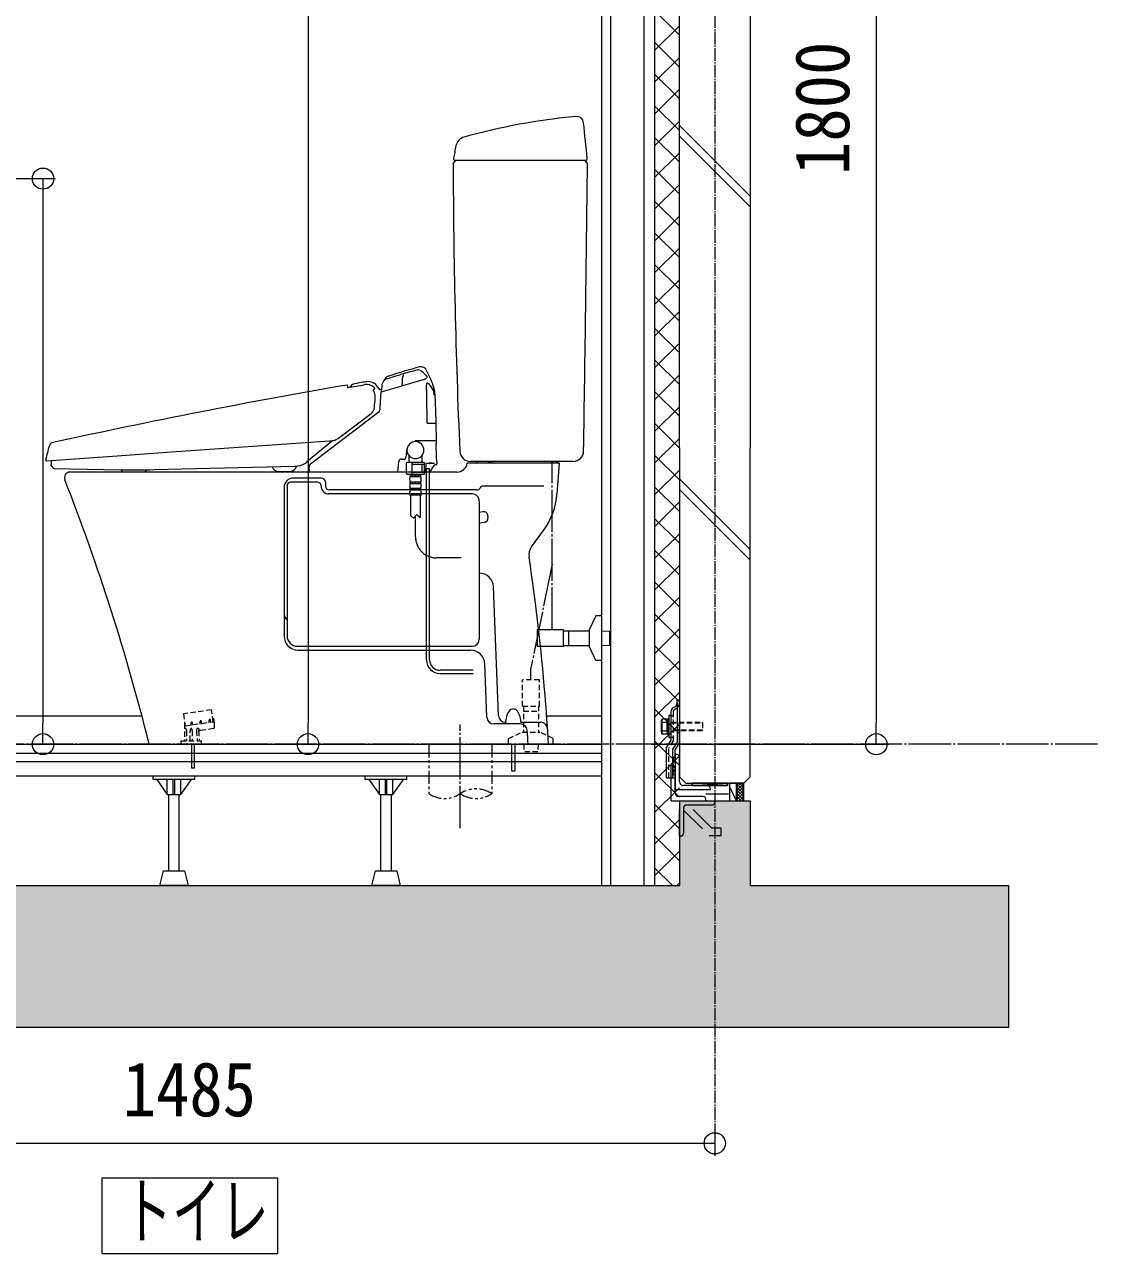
# Model space of a CAD drawing. Units: millimetres at full size, sheet at 1:30. Extents: x -17796 to 21385, y -23279 to 7734.
# Drawn here: x 8485 to 10002, y 703 to 2441 of the extents above; entities that cross this region are included whole.
import ezdxf
from ezdxf.enums import TextEntityAlignment as Align

# ---------------------------------------------------------------- set-up
doc = ezdxf.new("R2010")
doc.units = ezdxf.units.MM
doc.header["$LTSCALE"] = 30
for name, pattern in [('USER12', [1.25, 0.625, -0.125, 0.125, -0.125, 0.125, -0.125]), ('USER4', [0.78, 0.6, -0.06, 0.06, -0.06]), ('USER5', [0.375, 0.25, -0.125]), ('USER6', [2.5, 1.25, -1.25]), ('USER7', [0.2, 0.1, -0.1]), ('USER9', [2.3, 2, -0.1, 0.1, -0.1])]:
    doc.linetypes.add(name, pattern=pattern)
for name, color, linetype, lineweight in [('0-8_ﾄﾞｱR1', 6, 'Continuous', 18), ('0-B_0_6P', 54, 'USER4', 18), ('0-C_0_4P', 4, 'Continuous', 18), ('0-D_破線', 30, 'Continuous', 18), ('0-E_遮音材', 254, 'Continuous', 18), ('1-0_掃き出しﾏｰｸ', 253, 'USER7', 18), ('1-4_ﾌﾟﾛッﾄ', 41, 'Continuous', 18), ('1-F_衛生陶器・住設', 2, 'USER9', 18), ('2-A_', 6, 'Continuous', 18), ('3-B_仕上線（タイル・', 7, 'Continuous', 18), ('4-3_', 253, 'Continuous', 18), ('6-F_寸法', 2, 'Continuous', 18), ('7-C_B2', 1, 'Continuous', 18)]:
    doc.layers.add(name, color=color, linetype=linetype, lineweight=lineweight)
doc.styles.add('ＭＳ ゴシック', font='')
doc.styles.get('ＭＳ ゴシック').set_extended_font_data('MS Gothic')

msp = doc.modelspace()

# ---------------------------------------------------------------- linework, layer by layer
at = {"layer": '0-8_ﾄﾞｱR1'}
msp.add_lwpolyline([(8842.94, 809.38), (8594.35, 809.38), (8594.35, 702.71), (8842.94, 702.71)], close=True, dxfattribs=at)
at = {"layer": '0-B_0_6P'}
msp.add_line((9461.14, 4560.22), (9461.14, 857.13), dxfattribs=at)
at = {"layer": '0-C_0_4P'}
for p, q in [((9301.14, 4182.96), (9301.14, 1222.96)), ((8012.14, 1462.96), (8650.91, 1462.96)), ((9223.48, 1462.96), (9301.14, 1462.96)), ((7999.64, 1422.96), (9301.14, 1422.96))]:
    msp.add_line(p, q, dxfattribs=at)
at = {"layer": '0-D_破線'}
for p, q in [((9313.64, 4182.96), (9313.64, 1222.96)), ((9360.64, 4182.96), (9360.64, 1222.96))]:
    msp.add_line(p, q, dxfattribs=at)
at = {"layer": '0-E_遮音材'}
msp.add_line((9877.2, 1022.96), (9877.2, 1222.96), dxfattribs=at)
for points in [[(9411.14, 1342.96), (9511.14, 1222.96), (9511.14, 1342.96)], [(9411.14, 1342.96), (9411.14, 1222.96), (9511.14, 1222.96)], [(9511.14, 1222.96), (7742.99, 1022.96), (9877.2, 1022.96)], [(7742.99, 1022.96), (9411.14, 1222.96), (7742.99, 1222.96)], [(9511.14, 1222.96), (9411.14, 1222.96), (7742.99, 1022.96)], [(9511.14, 1222.96), (9877.2, 1022.96), (9877.2, 1222.96)]]:
    msp.add_solid(points, dxfattribs=at)
at = {"layer": '1-0_掃き出しﾏｰｸ', "color": 7, "linetype": 'Continuous'}
for p, q in [((9411.14, 1342.96), (9511.14, 1342.96)), ((9411.14, 1342.96), (9411.14, 1222.96)), ((9511.14, 1342.96), (9511.14, 1222.96)), ((7742.99, 1222.96), (9411.14, 1222.96)), ((9511.14, 1222.96), (9877.2, 1222.96)), ((7742.99, 1022.96), (9877.2, 1022.96))]:
    msp.add_line(p, q, dxfattribs=at)
at = {"layer": '1-4_ﾌﾟﾛッﾄ'}
for p, q in [((9376.14, 4182.96), (9376.14, 1222.96)), ((9411.14, 2425.64), (9376.14, 2460.64)), ((9376.14, 2404.09), (9411.14, 2439.09)), ((9411.14, 2380.73), (9376.14, 2415.73)), ((9376.14, 2359.19), (9411.14, 2394.19)), ((9411.14, 2335.83), (9376.14, 2370.83)), ((9376.14, 2314.29), (9411.14, 2349.29)), ((9411.14, 2290.93), (9376.14, 2325.93)), ((9376.14, 2269.39), (9411.14, 2304.39)), ((9411.14, 2246.03), (9376.14, 2281.03)), ((9376.14, 2224.49), (9411.14, 2259.49)), ((9411.14, 2201.13), (9376.14, 2236.13)), ((9376.14, 2179.59), (9411.14, 2214.59)), ((9411.14, 2156.23), (9376.14, 2191.23)), ((9376.14, 2134.69), (9411.14, 2169.69)), ((9411.14, 2111.33), (9376.14, 2146.33)), ((9376.14, 2089.78), (9411.14, 2124.78)), ((9411.14, 2066.43), (9376.14, 2101.43)), ((9376.14, 2044.88), (9411.14, 2079.88)), ((9411.14, 2021.52), (9376.14, 2056.52)), ((9376.14, 1999.98), (9411.14, 2034.98)), ((9411.14, 1976.62), (9376.14, 2011.62)), ((9376.14, 1955.08), (9411.14, 1990.08)), ((9411.14, 1931.72), (9376.14, 1966.72)), ((9376.14, 1910.18), (9411.14, 1945.18)), ((9411.14, 1886.82), (9376.14, 1921.82)), ((9376.14, 1865.28), (9411.14, 1900.28)), ((9411.14, 1841.92), (9376.14, 1876.92)), ((9376.14, 1820.38), (9411.14, 1855.38)), ((9411.14, 1797.02), (9376.14, 1832.02)), ((9376.14, 1775.47), (9411.14, 1810.47)), ((9411.14, 1752.12), (9376.14, 1787.12)), ((9376.14, 1730.57), (9411.14, 1765.57)), ((9411.14, 1707.21), (9376.14, 1742.21)), ((9376.14, 1685.67), (9411.14, 1720.67)), ((9411.14, 1662.31), (9376.14, 1697.31)), ((9376.14, 1640.77), (9411.14, 1675.77)), ((9411.14, 1617.41), (9376.14, 1652.41)), ((9376.14, 1595.87), (9411.14, 1630.87)), ((9411.14, 1572.51), (9376.14, 1607.51)), ((9376.14, 1550.97), (9411.14, 1585.97)), ((9411.14, 1527.61), (9376.14, 1562.61)), ((9376.14, 1506.07), (9411.14, 1541.07)), ((9411.14, 1482.71), (9376.14, 1517.71)), ((9376.14, 1461.17), (9411.14, 1496.17)), ((9411.14, 1437.81), (9376.14, 1472.81)), ((9376.14, 1416.26), (9411.14, 1451.26)), ((9411.14, 1392.91), (9376.14, 1427.91)), ((9376.14, 1371.36), (9411.14, 1406.36)), ((9411.14, 1348), (9376.14, 1383)), ((9376.14, 1326.46), (9411.14, 1361.46)), ((9411.14, 1303.1), (9376.14, 1338.1)), ((9376.14, 1281.56), (9411.14, 1316.56)), ((9411.14, 1258.2), (9376.14, 1293.2)), ((9376.14, 1236.66), (9411.14, 1271.66)), ((9401.48, 1222.96), (9376.14, 1248.3)), ((9407.35, 1222.96), (9411.14, 1226.76))]:
    msp.add_line(p, q, dxfattribs=at)
at = {"layer": '1-F_衛生陶器・住設'}
msp.add_line((10002.44, 1422.96), (7653.66, 1422.96), dxfattribs=at)
at = {"layer": '2-A_'}
for p, q in [((9301.14, 1377.96), (7999.64, 1377.96)), ((8666.8, 1372.96), (8666.8, 1377.96)), ((8966.8, 1372.96), (8966.8, 1377.96)), ((8725.8, 1372.96), (8666.8, 1372.96)), ((8686.8, 1351.96), (8686.8, 1372.96)), ((8695.3, 1351.96), (8695.3, 1372.96)), ((8697.3, 1351.96), (8697.3, 1372.96)), ((8705.8, 1351.96), (8705.8, 1372.96)), ((9025.8, 1372.96), (8966.8, 1372.96)), ((8986.8, 1351.96), (8986.8, 1372.96)), ((8995.3, 1351.96), (8995.3, 1372.96)), ((8997.3, 1351.96), (8997.3, 1372.96)), ((9005.8, 1351.96), (9005.8, 1372.96)), ((8688.8, 1243.96), (8688.8, 1351.96)), ((8703.8, 1243.96), (8703.8, 1351.96)), ((8988.8, 1243.96), (8988.8, 1351.96)), ((9003.8, 1243.96), (9003.8, 1351.96))]:
    msp.add_line(p, q, dxfattribs=at)
for points in [[(8725.8, 1372.96), (8725.8, 1377.96), (8666.8, 1377.96)], [(9025.8, 1372.96), (9025.8, 1377.96), (8966.8, 1377.96)]]:
    msp.add_lwpolyline(points, dxfattribs=at)
for points in [[(8720.8, 1372.96), (8671.8, 1372.96), (8686.8, 1351.96), (8705.8, 1351.96)], [(9020.8, 1372.96), (8971.8, 1372.96), (8986.8, 1351.96), (9005.8, 1351.96)], [(8716.3, 1222.96), (8676.3, 1222.96), (8681.3, 1243.96), (8711.3, 1243.96)], [(9016.3, 1222.96), (8976.3, 1222.96), (8981.3, 1243.96), (9011.3, 1243.96)]]:
    msp.add_lwpolyline(points, close=True, dxfattribs=at)
at = {"layer": '3-B_仕上線（タイル・', "color": 6}
for p, q in [((8885.87, 3692.96), (8885.87, 1452.96)), ((9689.71, 3192.96), (9689.71, 1452.96)), ((8441.14, 2222.96), (8528.44, 2222.96)), ((8510.94, 2192.96), (8510.94, 1452.96)), ((8280.54, 1422.96), (8528.44, 1422.96)), ((8778.91, 1422.96), (8903.37, 1422.96)), ((9371.14, 1422.96), (9707.21, 1422.96)), ((9461.14, 873.4), (9461.14, 840.85)), ((9431.14, 858.35), (8006.14, 858.35))]:
    msp.add_line(p, q, dxfattribs=at)
at = {"layer": '3-B_仕上線（タイル・'}
for p, q in [((8510.94, 2222.96), (8510.94, 2192.96)), ((8510.94, 1422.96), (8510.94, 1452.96)), ((8885.87, 1422.96), (8885.87, 1452.96)), ((9689.71, 1422.96), (9689.71, 1452.96)), ((9461.14, 858.35), (9431.14, 858.35))]:
    msp.add_line(p, q, dxfattribs=at)
for centre in [(8510.94, 2222.96), (8510.94, 1422.96), (8885.87, 1422.96), (9689.71, 1422.96), (9461.14, 858.35)]:
    msp.add_circle(centre, 15, dxfattribs=at)
at = {"layer": '4-3_'}
for p, q in [((9091.34, 2243.72), (9095.14, 2248.96)), ((9093.54, 2248.96), (9278.81, 2248.96)), ((9277.14, 2248.96), (9280.95, 2243.68)), ((8990.07, 1929.85), (8989.63, 1924.26)), ((8995.79, 1923.06), (9019.11, 1929.7)), ((9000.33, 1943.73), (8998.33, 1943.03)), ((9019.63, 1929.87), (9019.18, 1929.74)), ((9019.22, 1930.94), (9019.19, 1932.34)), ((9019.22, 1930.94), (9019.25, 1929.9)), ((9050.24, 1938.6), (9019.63, 1929.87)), ((9053.18, 1929.93), (9053.16, 1925.53)), ((9062.07, 1925.52), (9059.39, 1929.31)), ((8978.07, 1923.93), (8978.11, 1923.96)), ((8978.11, 1923.96), (8978.2, 1924.05)), ((8979.12, 1927.86), (8979.12, 1927.86)), ((8988.05, 1899.85), (8989.46, 1921.74)), ((8988.88, 1924.26), (8989.78, 1924.26)), ((8989.63, 1922.07), (8989.51, 1921.85)), ((9053.16, 1925.53), (9053.23, 1922.37)), ((9053.23, 1922.37), (9053.33, 1917)), ((9053.33, 1917), (9054.12, 1877.94)), ((9060.5, 1927.75), (9060.76, 1927.37)), ((9065.37, 1918.17), (9065.41, 1916.77)), ((9065.41, 1916.77), (9065.99, 1894.7)), ((9065.99, 1894.7), (9066.43, 1877.95)), ((8929.04, 1856.05), (8975.29, 1890.89)), ((8936.76, 1855.96), (8966.29, 1877.93)), ((8970.32, 1880.85), (8966.29, 1877.93)), ((8971.04, 1881.4), (8970.44, 1880.94)), ((8982.66, 1890.37), (8971.04, 1881.4)), ((8985.82, 1892.78), (8982.66, 1890.37)), ((9066.43, 1877.95), (9067.1, 1852.36)), ((9055.12, 1876.96), (9066.45, 1876.96)), ((8692.91, 1836.28), (8916.32, 1851.9)), ((8921.09, 1852.39), (8883.88, 1821.68)), ((8889.38, 1819.33), (8936.76, 1855.96)), ((9055.54, 1852.36), (9067.1, 1852.36)), ((9067.1, 1852.36), (9067.19, 1848.89)), ((9067.73, 1828.27), (9067.19, 1848.89)), ((8522.51, 1824.36), (8542.34, 1825.75)), ((8542.34, 1825.75), (8609.26, 1830.43)), ((8609.26, 1830.43), (8692.91, 1836.28)), ((9018.04, 1826.26), (9022.1, 1826.26)), ((9025.42, 1841.08), (9024.3, 1828.3)), ((9028.66, 1831.14), (9028.66, 1821.22)), ((9046.86, 1831.14), (9046.86, 1821.22)), ((9067.78, 1826.26), (9067.73, 1828.27)), ((8514.85, 1824.83), (8514.65, 1824.82)), ((8514.86, 1824.63), (8514.85, 1824.83)), ((8515.71, 1823.89), (8522.51, 1824.36)), ((8525.47, 1813.97), (8522.28, 1817.99)), ((8525.47, 1813.97), (8526.31, 1812.92)), ((8526.31, 1812.92), (8620.61, 1811.1)), ((9096.29, 1807.96), (8549.14, 1807.96)), ((8668.15, 1811.4), (8866.99, 1816.28)), ((8844.54, 1808.5), (8860.57, 1808.89)), ((8867.33, 1816.3), (8867.46, 1816.31)), ((8887.25, 1807.96), (8887.26, 1810.12)), ((9024.86, 1807.96), (8887.25, 1807.96)), ((8887.29, 1811.02), (8887.46, 1814.27)), ((9012.96, 1807.96), (9014.26, 1822.82)), ((9024.86, 1820.25), (9024.86, 1805.99)), ((9049.68, 1821.22), (9025.83, 1821.22)), ((9033.38, 1805.02), (9033.38, 1821.22)), ((9049.06, 1818.37), (9033.38, 1818.37)), ((9033.38, 1807.87), (9049.06, 1807.87)), ((9047.16, 1807.87), (9047.16, 1818.37)), ((9050.66, 1805.99), (9050.66, 1820.25)), ((9050.66, 1807.96), (9051.48, 1807.96)), ((9053.28, 1807.96), (9051.48, 1807.96)), ((9052.4, 1820.46), (9051.98, 1808.44)), ((9057.68, 1812.46), (9052.12, 1812.46)), ((9052.39, 1820.46), (9064.92, 1820.46)), ((9053.28, 1542.42), (9053.28, 1812.46)), ((9061.31, 1820.46), (9057.26, 1820.46)), ((9057.68, 1542.44), (9057.68, 1812.46)), ((9058.86, 1809.28), (9064.25, 1817.3)), ((9066.98, 1817.96), (9065.98, 1817.96)), ((9067.98, 1818.76), (9067.78, 1818.76)), ((9067.98, 1818.76), (9067.96, 1819.4)), ((9241.14, 1820.46), (9111.14, 1820.46)), ((9241.14, 1820.46), (9111.14, 1820.46)), ((9260.39, 1822.96), (9115.5, 1822.96)), ((9125.17, 1821.71), (9125.17, 1821.71)), ((9125.17, 1821.71), (9125.17, 1821.71)), ((9140, 1822.96), (9127.33, 1822.96)), ((9140, 1822.96), (9142.31, 1822.96)), ((9140, 1822.96), (9142.31, 1822.96)), ((9231.88, 1821.79), (9228.32, 1820.46)), ((9234.42, 1822.96), (9234.41, 1822.94)), ((9234.66, 1822.94), (9234.41, 1822.94)), ((9234.66, 1822.94), (9234.41, 1822.94)), ((9234.42, 1822.96), (9234.65, 1822.96)), ((9234.42, 1822.96), (9234.65, 1822.96)), ((9241.14, 1820.46), (9237.94, 1776.84)), ((8899.42, 1793.46), (8861.14, 1793.46)), ((8904.34, 1799.46), (8865.36, 1799.46)), ((8910.34, 1793.46), (8910.34, 1788.54)), ((9025.73, 1805.02), (9049.69, 1805.02)), ((9030.42, 1791.58), (9045.08, 1791.58)), ((9030.43, 1801.58), (9045.08, 1801.58)), ((9030.43, 1794.08), (9045.08, 1794.08)), ((9030.48, 1804.08), (9030.48, 1801.96)), ((9030.48, 1804.08), (9045.08, 1804.08)), ((9030.48, 1793.7), (9030.48, 1792.01)), ((9031.28, 1805.02), (9031.28, 1804.08)), ((9033.09, 1803.13), (9033.09, 1802.08)), ((9033.09, 1793.58), (9033.09, 1792.08)), ((9037.26, 1803.13), (9037.26, 1802.08)), ((9037.26, 1793.58), (9037.26, 1792.08)), ((9041.43, 1803.13), (9041.43, 1802.08)), ((9041.43, 1793.58), (9041.43, 1792.08)), ((9044.28, 1805.02), (9044.28, 1804.08)), ((9045.08, 1804.08), (9045.08, 1801.96)), ((9045.08, 1793.7), (9045.08, 1792.01)), ((8852.06, 1786.16), (8852.06, 1575.82)), ((8852.06, 1786.16), (8852.06, 1782.54)), ((8852.06, 1782.54), (8852.06, 1575.82)), ((8856.14, 1789.42), (8856.14, 1576.42)), ((8904.42, 1788.46), (8904.42, 1787.54)), ((9118.14, 1776.93), (8915.42, 1776.93)), ((9124.67, 1782.54), (8916.34, 1782.54)), ((9029.48, 1778.83), (9029.48, 1775.08)), ((9046.08, 1775.08), (9029.48, 1775.08)), ((9030.42, 1785.08), (9045.08, 1785.08)), ((9030.43, 1782.58), (9045.08, 1782.58)), ((9030.48, 1784.64), (9030.48, 1782.96)), ((9030.98, 1775.08), (9030.98, 1746.29)), ((9033.09, 1784.58), (9033.09, 1783.08)), ((9037.26, 1784.58), (9037.26, 1783.08)), ((9041.43, 1784.58), (9041.43, 1783.08)), ((9044.58, 1775.08), (9044.58, 1743.4)), ((9045.08, 1784.64), (9045.08, 1782.96)), ((9046.08, 1778.83), (9046.08, 1775.08)), ((9211.46, 1787.96), (9133.57, 1787.96)), ((9219.27, 1787.96), (9199.38, 1787.96)), ((9128.14, 1766.93), (9128.14, 1571.42)), ((9133.27, 1751.53), (9128.14, 1750.53)), ((9140.42, 1745.64), (9140.42, 1742.58)), ((9140.42, 1745.64), (9140.42, 1742.58)), ((9136.37, 1736.85), (9128.14, 1735.25)), ((9202.12, 1702.01), (9219.11, 1725.4)), ((9128.14, 1664.86), (9128.18, 1664.86)), ((9155.27, 1463.62), (9148.16, 1645.64)), ((9293.13, 1604.46), (9284.13, 1585.46)), ((9301.14, 1604.46), (9293.13, 1604.46)), ((9210.11, 1584.96), (9210.11, 1560.96)), ((9247.11, 1584.96), (9210.11, 1584.96)), ((9247.11, 1560.96), (9247.11, 1584.96)), ((9247.11, 1583.46), (9284.13, 1583.46)), ((9254.61, 1562.46), (9254.61, 1583.46)), ((9284.13, 1560.46), (9284.13, 1585.46)), ((9301.14, 1583.2), (9312.1, 1582.86)), ((9312.1, 1582.86), (9312.1, 1563.07)), ((8871.14, 1561.42), (9118.14, 1561.42)), ((8872.06, 1555.82), (9115.8, 1555.82)), ((9247.11, 1560.96), (9210.11, 1560.96)), ((9247.11, 1562.46), (9284.13, 1562.46)), ((9293.13, 1541.46), (9284.13, 1560.46)), ((9301.14, 1562.73), (9312.1, 1563.07)), ((9138.74, 1461.06), (9135.79, 1536.6)), ((9301.14, 1541.46), (9293.13, 1541.46)), ((9119.35, 1527.46), (9072.68, 1527.46)), ((9072.78, 1522.96), (9119.35, 1522.96)), ((9186.04, 1451.62), (9148.72, 1451.62)), ((9187.13, 1454.01), (9214.79, 1454.01)), ((8720.89, 1422.96), (8720.89, 1388.96)), ((8725.39, 1388.96), (8725.39, 1422.96)), ((9173.78, 1422.96), (9173.78, 1385.16)), ((9178.51, 1422.96), (9178.51, 1385.16)), ((8725.39, 1388.96), (8720.89, 1388.96)), ((9173.78, 1385.16), (9178.51, 1385.16))]:
    msp.add_line(p, q, dxfattribs=at)
at = {"layer": '4-3_', "linetype": 'USER9'}
for p, q in [((9231.14, 1584.96), (9231.14, 1822.96)), ((9037.84, 1716.46), (9037.84, 1746.18)), ((9102.33, 1686.46), (9067.84, 1686.46)), ((9231.14, 1677.63), (9201.14, 1530.55)), ((9201.14, 1514), (9201.14, 1530.55)), ((9101.14, 1304.06), (9101.14, 1450.71))]:
    msp.add_line(p, q, dxfattribs=at)
at = {"layer": '4-3_', "linetype": 'USER5'}
for p, q in [((9189.14, 1477), (9189.14, 1514)), ((9189.14, 1477), (9213.14, 1477)), ((9190.64, 1477), (9190.64, 1439.98)), ((9190.64, 1469.5), (9211.64, 1469.5)), ((9211.64, 1477), (9211.64, 1439.98)), ((8711.14, 1452.09), (8711.14, 1427.96)), ((8712, 1449.08), (8719.22, 1450.1)), ((8713.14, 1445.23), (8712.14, 1445.23)), ((8721.14, 1445.23), (8720.14, 1445.23)), ((8720.57, 1450.3), (8720.57, 1453.37)), ((8722.27, 1451.1), (8722.27, 1453.37)), ((8722.84, 1450.6), (8731.95, 1451.88)), ((8731.07, 1445.23), (8728.86, 1445.23)), ((8731.12, 1442.91), (8731.04, 1441.96)), ((8733.29, 1452.09), (8733.29, 1455.16)), ((8752.28, 1444.96), (8733.44, 1442.31)), ((8735, 1452.89), (8735, 1455.16)), ((8735.57, 1452.39), (8744.68, 1453.67)), ((8746.02, 1453.87), (8746.02, 1456.95)), ((8747.73, 1454.68), (8747.73, 1456.95)), ((8748.3, 1454.18), (8752, 1454.7)), ((8751.06, 1458.57), (8752, 1458.7)), ((8753.14, 1453.71), (8753.14, 1457.71)), ((8753.14, 1453.71), (8753.14, 1445.95)), ((8706.11, 1427.96), (8706.11, 1422.96)), ((8706.11, 1427.96), (8735.16, 1427.96)), ((8714.14, 1441.7), (8714.14, 1427.96)), ((8719.14, 1427.96), (8719.14, 1441.7)), ((8722.14, 1441.7), (8722.14, 1427.96)), ((8731.05, 1441.82), (8731.04, 1441.96)), ((8733.44, 1442.31), (8732.92, 1442.18)), ((8735.16, 1422.96), (8735.16, 1427.96)), ((9169.64, 1422.96), (9169.64, 1430.98)), ((9232.64, 1430.98), (9213.64, 1439.98)), ((9232.64, 1422.96), (9232.64, 1430.98)), ((9190.91, 1422.96), (9191.25, 1412)), ((9211.04, 1412), (9191.25, 1412)), ((9211.38, 1422.96), (9211.04, 1412))]:
    msp.add_line(p, q, dxfattribs=at)
at = {"layer": '4-3_', "linetype": 'USER12'}
for p, q in [((9056.64, 1422.96), (9056.64, 1352.96)), ((9145.64, 1422.96), (9145.64, 1352.96))]:
    msp.add_line(p, q, dxfattribs=at)
at = {"layer": '4-3_'}
for points in [[(9037.03, 1852.34), (9037.4, 1852.36), (9039.26, 1852.36), (9055.54, 1852.36)], [(9067.78, 1826.26), (9067.81, 1825.15), (9067.96, 1819.4)], [(9065.98, 1817.96), (9065.5, 1817.96), (9065.4, 1817.96)], [(9234.78, 1822.96), (9234.65, 1822.96), (9234.66, 1822.94)], [(9241.14, 1820.46), (9236.43, 1822.6), (9236.3, 1822.6), (9236.31, 1822.59)], [(9044.64, 1743.35), (9039.54, 1748.07), (9034.81, 1742.82), (9030.98, 1746.29)]]:
    msp.add_lwpolyline(points, dxfattribs=at)
at = {"layer": '4-3_', "linetype": 'USER5'}
for points in [[(9213.14, 1477), (9213.14, 1514), (9189.14, 1514)], [(8751.61, 1454.65), (8749.25, 1471.48), (8709.64, 1465.92), (8712, 1449.08)], [(8728.34, 1444.67), (8728.12, 1443.81), (8728.03, 1442.94), (8728.02, 1442.07)], [(9169.64, 1430.98), (9188.64, 1439.98), (9213.64, 1439.98)]]:
    msp.add_lwpolyline(points, dxfattribs=at)
at = {"layer": '4-3_'}
for centre, radius, start, end in [((9348.79, 1414.54), 900.31, 95.35451, 105.61374), ((9265.71, 2300.96), 10, 5.90682, 95.35167), ((1571.72, 1496.49), 7745.93, 5.59112, 5.96898), ((9110.78, 2266.21), 16, 105.61774, 168.29018), ((9860.87, 2110.53), 782.07, 168.27493, 169.62903), ((9092.15, 2243.13), 1, 143.92096, 180.02067), ((19092.29, 2270.92), 10001.18, 180.15925, 182.48491), ((9093.54, 2250.96), 2, 169.61382, 270), ((-69046.28, 3109.18), 78332.21, 359.06978, 359.36648), ((9278.81, 2250.96), 2, 270.00045, 5.90698), ((9280.14, 2243.1), 1, 359.26679, 35.75074), ((9276.7, 1073.48), 910.02, 105.10095, 107.8568), ((9284.71, 1062.72), 925.77, 105.07613, 107.88899), ((9041.43, 1944.24), 8.04, 75.40757, 102.99484), ((9039.63, 1941.08), 11.6, 47.38056, 70.69798), ((9045.82, 1949.46), 7.42, 57.57566, 104.897), ((8978.01, 1866.8), 108.09, 46.42791, 50.01004), ((9040.9, 1941.51), 16.76, 49.1506, 57.96959), ((9050.26, 1952.08), 2.65, 26.31769, 52.81681), ((8876.98, 1860.36), 198.71, 20.67878, 27.87046), ((10511.93, -7193.36), 9258.58, 99.76818, 102.39042), ((8941.19, 1930.52), 0.481, 0.21967, 101.16989), ((8975.91, 1928.91), 34.28, 177.31257, 182.41183), ((8068.78, 7234.03), 5377.87, 279.34099, 279.60446), ((8965.9, 1910.36), 27.47, 135.54076, 138.72839), ((8953.27, 1924.02), 8.94, 100.41666, 141.2704), ((9272.44, 130.1), 1831.02, 99.69818, 100.09016), ((8972.8, 1891.7), 44.14, 92.46098, 101.51148), ((8968.59, 1915.54), 16.2, 49.5058, 99.00478), ((8970.79, 1919.34), 16.47, 24.17593, 89.59455), ((8999.12, 1929.39), 9.06, 153.3702, 177.07163), ((9065.53, 1892.52), 85.01, 145.12814, 151.21559), ((8996.9, 1934.44), 4.6, 120.63293, 145.61484), ((9001.48, 1925.89), 14.29, 105.52438, 118.96378), ((9000.26, 1937.8), 5.58, 110.20729, 143.33297), ((9056.05, 1938.46), 36.94, 174.42919, 180.9551), ((9019.06, 1929.89), 0.194, 284.90889, 1.27189), ((9308.98, 1938.86), 289.86, 180.20058, 181.28964), ((9022.62, 1941.88), 3.33, 121.61973, 177.17616), ((9021.87, 1943.53), 1.55, 106.32766, 130.18977), ((9048.94, 1942.97), 4.55, 286.50032, 315.31699), ((9107.16, 1897.87), 69.13, 139.52276, 142.68918), ((9036.7, 1928.63), 22.84, 38.82858, 46.17346), ((9063.93, 1929.79), 10.76, 163.07505, 179.21369), ((9054.67, 1932.68), 1.05, 63.87348, 166.64465), ((9054.32, 1942.76), 0.255, 355.42371, 48.4676), ((9047.5, 1921.81), 14.06, 32.24978, 57.15084), ((9032.69, 1917.97), 32.71, 359.11806, 22.57904), ((8941.25, 1929.7), 2.27, 266.02598, 280.48301), ((8967.52, 1908.95), 29.61, 138.7349, 139.99379), ((8962.6, 1914.22), 18.27, 355.24407, 32.59017), ((9033.2, 1866.66), 79.49, 132.13213, 133.78637), ((8974.07, 1922.07), 7.68, 39.77195, 48.90419), ((8974.13, 1922.12), 7.6, 39.7589, 48.99155), ((8696.1, 1926.92), 285.06, 354.41116, 357.14236), ((8979.2, 1926.35), 1, 312.55377, 39.65655), ((8979.2, 1926.35), 1, 312.5758, 39.68121), ((8988.88, 1927.76), 3.5, 208.68971, 270.00197), ((8989.76, 1921.68), 0.302, 144.87193, 169.07701), ((8989.58, 1921.76), 0.118, 192.72787, 240.93945), ((8989.7, 1922.31), 0.679, 254.84546, 274.69592), ((8984.5, 1957.56), 36.31, 278.31677, 288.12143), ((9049.46, 1917.43), 14.98, 356.40263, 32.6693), ((8968.64, 1899.89), 11.19, 306.46885, 356.23103), ((8975.55, 1899.51), 12.51, 329.48269, 1.53253), ((8979.29, 1901.38), 10.8, 307.24067, 310.88715), ((9055.12, 1877.96), 1, 181.14885, 270), ((8832.5, 1752.52), 325.97, 163.49931, 167.18613), ((8526.28, 1842.96), 6.68, 98.46113, 161.27453), ((8915.05, 1886.62), 34.75, 272.0904, 282.20621), ((8918.64, 1867.63), 15.43, 284.10021, 290.45667), ((8918.57, 1867.73), 15.55, 290.56657, 297.70833), ((8916.48, 1871.63), 19.98, 297.79572, 303.27919), ((8907.9, 1884.69), 35.6, 303.30192, 306.43613), ((9037.76, 1838.96), 12, 0, 180), ((9018.04, 1822.46), 3.8, 89.99089, 164.42287), ((9022.1, 1828.46), 2.2, 270, 354.99999), ((9022.11, 1828.49), 2.2, 340.40044, 355.0018), ((9037.76, 1838.96), 12, 180, 0), ((9115.5, 1837.96), 15, 182.48502, 270), ((9260.61, 1837.96), 15, 269.99999, 359.27719), ((8515.66, 1824.69), 0.8, 183.99633, 274.00364), ((8659.1, 1814.15), 136.87, 175.71896, 178.39143), ((8549.14, 1799.96), 8, 90, 201.46131), ((8637.06, 2964.59), 1153.61, 269.18275, 271.54443), ((8628.21, 1813.46), 7, 199.85797, 231.78639), ((8650.88, 1814.01), 7, 300.19697, 335.93816), ((8844.31, 1818), 9.5, 195.24884, 271.36213), ((8844.31, 1818), 9.5, 271.36213, 271.39019), ((8860.34, 1818.39), 9.5, 271.40437, 348.31221), ((8860.34, 1818.39), 9.5, 271.39019, 271.40437), ((8863.8, 1882.6), 66.39, 272.75376, 277.17295), ((8869.22, 1840.07), 23.52, 276.99265, 308.94795), ((8907.44, 1809.92), 20.19, 176.8685, 179.41373), ((8897.6, 1814.16), 10.14, 161.67348, 179.36918), ((8892.81, 1815.41), 5.22, 131.23112, 158.15437), ((9018.05, 1822.49), 3.8, 164.91734, 175.00122), ((9025.84, 1820.24), 0.984, 89.06658, 180.93342), ((9049.68, 1820.24), 0.984, 359.06658, 90.93342), ((9051.48, 1808.46), 0.5, 270, 358), ((9056.37, 1810.96), 3, 295.93559, 300.86532), ((9056.37, 1810.96), 3, 300.86529, 326.04317), ((9065.5, 1816.46), 1.5, 90, 146.04318), ((9066.98, 1818.76), 0.8, 270, 359.99999), ((9096.35, 1822.96), 15, 269.77248, 350.40582), ((9123, 1822.96), 2.5, 270, 330), ((9123, 1822.96), 2.5, 270, 330), ((9127.33, 1820.46), 2.5, 90, 150), ((9127.33, 1820.46), 2.5, 90, 150), ((9142.23, 1819.99), 2.97, 38.34473, 88.49478), ((9148.17, 1825.89), 5.43, 228.39238, 268.67629), ((9234.41, 1819.47), 3.49, 89.94742, 139.93235), ((9234.38, 1819.53), 3.41, 89.61029, 139.83124), ((9234.65, 1818.96), 4, 65.54192, 89.99992), ((9234.65, 1818.96), 4, 65.54192, 89.99992), ((9234.69, 1818.99), 3.95, 65.65898, 90.37373), ((9234.69, 1818.99), 3.95, 65.65898, 90.37373), ((9234.78, 1818.96), 4, 65.55605, 90), ((9234.78, 1818.96), 4, 65.55605, 90), ((5749.7, 699.42), 3000, 13.9563, 21.46131), ((8865.36, 1786.16), 13.3, 90, 180), ((8861.14, 1788.46), 5, 90, 180), ((8899.42, 1788.46), 5, 0, 90), ((8904.34, 1793.46), 6, 0, 90), ((9025.84, 1806.01), 0.984, 179.06658, 270.93342), ((9037.01, 1797.83), 7.53, 152.78246, 207.2175), ((9035.26, 1788.33), 5.78, 149.61677, 210.38267), ((9028.98, 1792.01), 1.5, 329.61719, 359.99999), ((9028.98, 1801.96), 1.5, 332.7833, 359.99999), ((9028.98, 1793.7), 1.5, 359.99999, 27.21773), ((9046.58, 1801.96), 1.5, 179.99998, 207.21778), ((9046.58, 1793.7), 1.5, 152.78227, 180), ((9046.58, 1792.01), 1.5, 180, 210.384), ((9038.55, 1797.83), 7.53, 332.78227, 27.21752), ((9040.3, 1788.33), 5.78, 329.61734, 30.38296), ((9049.68, 1806.01), 0.984, 269.06658, 0.93342), ((8915.42, 1787.93), 11, 180, 270), ((8916.34, 1788.54), 6, 180, 270), ((9037.01, 1778.83), 7.53, 152.78227, 180), ((9028.98, 1784.64), 1.5, 359.99999, 30.38401), ((9028.98, 1782.96), 1.5, 332.78226, 359.99999), ((9046.58, 1784.64), 1.5, 149.61719, 180), ((9046.58, 1782.96), 1.5, 179.99999, 207.21772), ((9038.55, 1778.83), 7.53, 0.00001, 27.21752), ((9118.14, 1766.93), 10, 359.9509, 90), ((9124.67, 1787.54), 5, 270, 332.77772), ((9133.57, 1782.96), 5, 90, 152.77772), ((9138.21, 1784.17), 100, 324.00544, 355.79464), ((9134.42, 1745.64), 6, 0, 101), ((9134.42, 1742.58), 6, 281, 0), ((9134.42, 1742.58), 6, 281, 0), ((9134.42, 1745.64), 6, 0, 26.85188), ((9218.31, 1690.26), 20, 144.00544, 188.50317), ((6231.5, 1243.71), 3000, 4.76384, 8.50317), ((9128.18, 1644.86), 20, 2.23699, 90), ((8867.06, 1608.89), 15, 180, 223.31469), ((8872.06, 1575.82), 20, 180, 270), ((8871.14, 1576.42), 15, 180, 270), ((9118.14, 1571.42), 10, 270, 0), ((9115.8, 1535.82), 20, 2.23699, 90), ((9072.78, 1542.46), 19.5, 180, 270), ((9072.68, 1542.46), 15, 180, 270), ((6231.5, 1243.71), 3000, 3.42549, 4.76384), ((6231.5, 1243.71), 3000, 3.42549, 4.76384), ((9148.72, 1461.62), 10, 182.23699, 270), ((9165.27, 1464.01), 10, 182.23699, 270), ((9195.14, 1453), 30, 145.69874, 180.0735), ((9176.14, 1465.96), 7, 90, 145.69874), ((9176.14, 1465.96), 7, 34.30126, 90), ((9157.14, 1453), 30, 359.9265, 34.30126), ((9186.04, 1441.62), 10, 3.54486, 90), ((9214.79, 1444.01), 10, 3.8411, 90), ((7211.82, 1319.32), 1988, 2.98845, 3.54486)]:
    msp.add_arc(centre, radius, start, end, dxfattribs=at)
at = {"layer": '4-3_', "linetype": 'USER9'}
msp.add_arc((9067.84, 1716.46), 30, 180, 269.99994, dxfattribs=at)
at = {"layer": '4-3_', "linetype": 'USER5'}
for centre, radius, start, end in [((8712.14, 1452.09), 1, 131.82737, 180), ((8712.14, 1448.09), 1, 98, 180), ((8711.99, 1444.29), 0.956, 80.67053, 152.10501), ((8709.41, 1442.26), 4.77, 353.13925, 38.45172), ((8723.88, 1442.26), 4.77, 141.54831, 186.86073), ((8719.84, 1450.62), 0.795, 302.03559, 335.96423), ((8721.41, 1453.55), 0.858, 108.46588, 191.86428), ((8721.27, 1453.37), 1, 0, 98), ((8717.41, 1442.26), 4.77, 353.13923, 38.4517), ((8722.77, 1451.1), 0.5, 180, 278), ((8729.07, 1444.51), 0.744, 105.92657, 167.68998), ((8729.51, 1443.17), 2.58, 37.19753, 52.80247), ((8736.97, 1442.46), 5.87, 157.18532, 175.55022), ((8732.57, 1452.41), 0.795, 302.03536, 335.96446), ((8734.13, 1455.34), 0.858, 108.46588, 191.86428), ((8734, 1455.16), 1, 0, 98), ((8735.5, 1452.89), 0.5, 180, 278), ((8745.3, 1454.2), 0.795, 302.03533, 335.96449), ((8746.86, 1457.13), 0.858, 108.46634, 191.86398), ((8746.73, 1456.95), 1, 0, 98), ((8748.23, 1454.68), 0.5, 180, 278), ((8752.28, 1457.89), 0.858, 108.46588, 191.86444), ((8752.14, 1457.71), 1, 0, 98), ((8752.14, 1453.71), 1, 0, 98), ((8752.14, 1445.95), 1, 278, 0), ((9181.49, 1470.16), 454.33, 183.54512, 185.32989), ((9183.18, 1470.15), 453.03, 183.58478, 185.20247), ((8733.75, 1439.43), 2.88, 106.70436, 155.89237)]:
    msp.add_arc(centre, radius, start, end, dxfattribs=at)
at = {"layer": '4-3_', "linetype": 'USER12'}
for centre, start, end in [((9123.39, 1319.72), 56.20316, 123.79684), ((9078.89, 1386.2), 236.20312, 303.79688), ((9123.39, 1386.2), 236.20312, 303.79688)]:
    msp.add_arc(centre, 40, start, end, dxfattribs=at)
at = {"layer": '6-F_寸法'}
for p, q in [((9511.14, 2198.16), (9411.14, 2298.16)), ((9511.14, 2183.16), (9411.14, 2283.16)), ((9511.14, 1698.16), (9411.14, 1798.16)), ((9511.14, 1683.16), (9411.14, 1783.16)), ((9407.94, 1475.84), (9407.94, 1485.44)), ((9411.14, 1485.44), (9407.94, 1485.44)), ((9407.94, 1480.84), (9407.94, 1426.33)), ((9411.14, 1475.84), (9411.14, 1485.44)), ((9399.14, 1468.94), (9399.14, 1428.76)), ((9405.05, 1476.01), (9402.14, 1474.25)), ((9385.84, 1440.25), (9385.84, 1456.39)), ((9386.84, 1437.19), (9386.84, 1458.69)), ((9386.84, 1458.69), (9393.84, 1458.69)), ((9386.84, 1453.94), (9393.84, 1453.94)), ((9393.84, 1458.69), (9393.84, 1437.19)), ((9393.84, 1441.94), (9393.84, 1453.94)), ((9386.84, 1441.94), (9393.84, 1441.94)), ((9393.84, 1437.19), (9386.84, 1437.19)), ((9399.14, 1428.76), (9393.14, 1418.76)), ((9407.94, 1426.33), (9401.94, 1416.33)), ((9411.14, 1425.44), (9405.14, 1415.44)), ((9393.14, 1375.44), (9393.14, 1418.76)), ((9401.94, 1375.44), (9401.94, 1416.33)), ((9405.14, 1395.99), (9405.14, 1415.44)), ((9411.14, 1369.76), (9411.14, 1403.76)), ((9393.14, 1375.44), (9405.14, 1375.44)), ((9405.14, 1353.96), (9405.14, 1387.96)), ((9450.14, 1364.76), (9416.14, 1364.76)), ((9429.12, 1364.76), (9479.12, 1367.96)), ((9492.14, 1342.96), (9482.14, 1362.96)), ((9492.14, 1366.56), (9493.55, 1367.96)), ((9492.14, 1362.07), (9498.04, 1367.96)), ((9492.14, 1357.58), (9502.14, 1367.58)), ((9502.14, 1357.27), (9492.14, 1367.27)), ((9492.14, 1353.09), (9502.14, 1363.09)), ((9502.14, 1352.78), (9492.14, 1362.78)), ((9492.14, 1348.6), (9502.14, 1358.6)), ((9502.14, 1348.29), (9492.14, 1358.29)), ((9502.14, 1361.76), (9495.95, 1367.96)), ((9502.14, 1366.25), (9500.44, 1367.96)), ((9444.14, 1348.96), (9410.14, 1348.96)), ((9480.82, 1352.08), (9448.33, 1352.08)), ((9492.14, 1344.11), (9502.14, 1354.11)), ((9502.14, 1343.8), (9492.14, 1353.8)), ((9498.49, 1342.96), (9492.14, 1349.31)), ((9494, 1342.96), (9492.14, 1344.82)), ((9495.49, 1342.96), (9502.14, 1349.62)), ((9499.98, 1342.96), (9502.14, 1345.12))]:
    msp.add_line(p, q, dxfattribs=at)
at = {"layer": '6-F_寸法', "linetype": 'USER5'}
for p, q in [((9399.14, 1462.94), (9402.34, 1462.94)), ((9402.34, 1468.94), (9402.34, 1427.88)), ((9406.7, 1473.27), (9403.79, 1471.51)), ((9399.14, 1453.94), (9443.14, 1453.94)), ((9399.14, 1453.24), (9443.84, 1453.24)), ((9443.84, 1442.64), (9399.14, 1442.64)), ((9443.84, 1453.24), (9443.14, 1453.94)), ((9443.84, 1442.64), (9443.14, 1441.94)), ((9443.84, 1453.24), (9443.84, 1442.64)), ((9402.34, 1427.88), (9396.34, 1417.88)), ((9443.14, 1441.94), (9399.14, 1441.94)), ((9399.14, 1432.94), (9402.34, 1432.94)), ((9396.34, 1375.44), (9396.34, 1417.88))]:
    msp.add_line(p, q, dxfattribs=at)
at = {"layer": '6-F_寸法', "linetype": 'USER6'}
for p, q in [((9461.14, 1342.96), (9461.14, 1340.96)), ((9417.14, 1332.96), (9417.14, 1296.96)), ((9457.14, 1336.96), (9421.14, 1336.96))]:
    msp.add_line(p, q, dxfattribs=at)
at = {"layer": '6-F_寸法'}
for points in [[(9411.14, 1842.36), (9411.14, 4158.96), (9420.14, 4167.96), (9501.14, 4167.96), (9511.14, 4157.96), (9511.14, 1842.36)], [(9411.14, 1842.36), (9411.14, 1376.96), (9420.14, 1367.96), (9502.14, 1367.96), (9511.14, 1376.96), (9511.14, 1842.36)], [(9411.14, 1480.84), (9411.14, 1425.44), (9411.14, 1453.24)], [(9393.84, 1449.33), (9395.82, 1449.33), (9396.84, 1458.69)], [(9393.84, 1449.33), (9394.87, 1458.69), (9396.84, 1458.69)], [(9393.84, 1437.19), (9395.82, 1437.19), (9396.84, 1446.55)], [(9393.84, 1437.19), (9394.87, 1446.55), (9396.84, 1446.55)], [(9406.14, 1408.76), (9405.14, 1408.76), (9405.14, 1358.76), (9455.14, 1358.76), (9455.14, 1359.76)], [(9400.14, 1392.96), (9399.14, 1392.96), (9399.14, 1342.96), (9449.14, 1342.96), (9449.14, 1343.96)]]:
    msp.add_lwpolyline(points, dxfattribs=at)
for points in [[(9396.84, 1431.94), (9396.84, 1463.94), (9399.14, 1463.94), (9399.14, 1431.94)], [(9479.12, 1364.76), (9429.12, 1364.76), (9429.12, 1367.96), (9479.12, 1367.96)], [(9429.12, 1364.76), (9479.12, 1364.76), (9479.12, 1367.96), (9429.12, 1367.96)], [(9492.14, 1367.96), (9482.14, 1367.96), (9482.14, 1342.96), (9492.14, 1342.96)], [(9502.14, 1367.96), (9492.14, 1367.96), (9492.14, 1342.96), (9502.14, 1342.96)]]:
    msp.add_lwpolyline(points, close=True, dxfattribs=at)
at = {"layer": '6-F_寸法', "linetype": 'USER6'}
for points in [[(9413.14, 1292.96), (9411.14, 1292.96), (9411.14, 1342.96), (9461.14, 1342.96)], [(9417.14, 1329.89), (9453.07, 1293.97), (9470.06, 1293.97), (9470.06, 1303.97), (9457.21, 1303.97), (9424.21, 1336.96)]]:
    msp.add_lwpolyline(points, dxfattribs=at)
at = {"layer": '6-F_寸法'}
for centre, radius, start, end in [((9401.94, 1481.14), 6, 301.14508, 0), ((9405.34, 1468.94), 6.2, 121.14508, 180), ((9389.16, 1456.32), 3.32, 134.29608, 225.70244), ((9404.34, 1447.94), 18.5, 161.07497, 198.92503), ((9388.93, 1439.57), 3.16, 131.299, 228.7025), ((9406.14, 1403.76), 5, 0, 90), ((9400.14, 1387.96), 5, 0, 90), ((9405.14, 1401.56), 3.2, 90, 270), ((9405.14, 1395.16), 3.2, 90, 270), ((9405.14, 1388.76), 3.2, 90, 270), ((9405.14, 1382.36), 3.2, 90, 270), ((9416.14, 1369.76), 5, 180, 270), ((9450.14, 1359.76), 5, 0, 90), ((9410.14, 1353.96), 5, 180, 270), ((9444.14, 1343.96), 5, 0, 90)]:
    msp.add_arc(centre, radius, start, end, dxfattribs=at)
at = {"layer": '6-F_寸法', "linetype": 'USER5'}
for centre, radius, start, end in [((9401.94, 1481.14), 9.2, 301.14508, 0), ((9405.34, 1468.94), 3, 121.14508, 180)]:
    msp.add_arc(centre, radius, start, end, dxfattribs=at)
at = {"layer": '6-F_寸法', "linetype": 'USER6'}
for centre, start, end in [((9457.14, 1340.96), 270, 0), ((9421.14, 1332.96), 90, 180), ((9413.14, 1296.96), 270, 0)]:
    msp.add_arc(centre, 4, start, end, dxfattribs=at)
at = {"layer": '7-C_B2'}
for p, q in [((9301.14, 1409.96), (7999.64, 1409.96)), ((9301.14, 1397.96), (7999.64, 1397.96))]:
    msp.add_line(p, q, dxfattribs=at)

# ---------------------------------------------------------------- texts
at = {"layer": '0-8_ﾄﾞｱR1', "style": 'ＭＳ ゴシック', "width": 0.65}
msp.add_text('トイレ', height=76.97, dxfattribs=at).set_placement((8625.31, 701.24), align=Align.BOTTOM_LEFT)
at = {"layer": '3-B_仕上線（タイル・', "color": 9, "style": 'ＭＳ ゴシック', "width": 0.9}
msp.add_text('1800', height=76.98, rotation=90, dxfattribs=at).set_placement((9674.51, 2228.1), align=Align.BOTTOM_LEFT)
msp.add_text('1485', height=76.98, dxfattribs=at).set_placement((8623.79, 873.54), align=Align.BOTTOM_LEFT)

doc.saveas('drawing.dxf')
